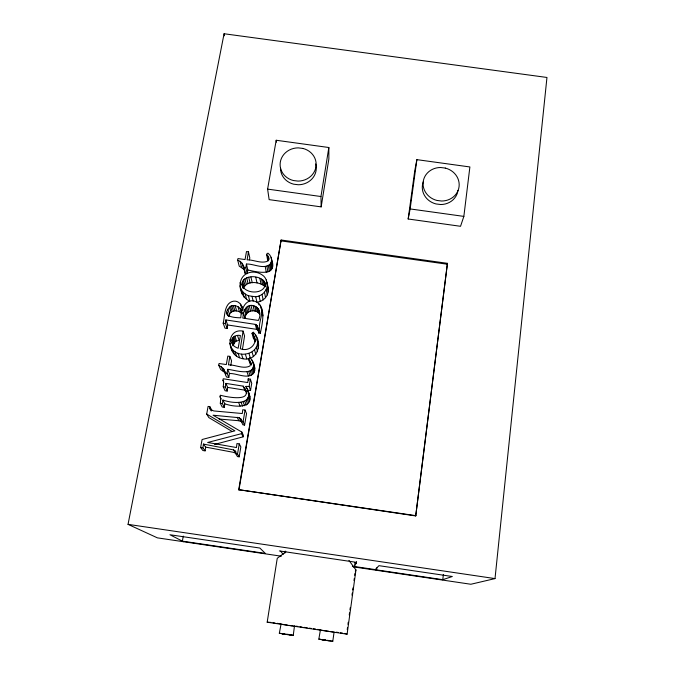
<?xml version="1.0" encoding="UTF-8"?>
<svg xmlns="http://www.w3.org/2000/svg" width="675" height="675" viewBox="0 0 675 675"><rect width="100%" height="100%" fill="white"/><g stroke="black" fill="none" stroke-linecap="round" stroke-linejoin="round"><path stroke-width="1.01" d="M231.913 342.672C230.538 337.551 235.929 334.378 240.41 335.517L238.165 348.249C235.499 347.33 232.478 345.701 231.913 342.672L232.959 345.777M253.184 362.197C256.517 377.561 234.537 369.959 227.694 369.318L229.449 373.57C236.68 372.895 249.48 380.717 254.365 371.95C255.715 366.972 253.572 361.201 249.868 357.75L248.493 358.94L250.779 362.897L250.012 365.977C243.43 369.427 235.372 364.652 228.437 364.854L229.837 356.375L227.821 356.088L226.311 364.551L219.054 363.513L218.742 365.226L220.649 369.546L225.146 372.743L223.315 368.483L218.742 365.226M241.962 306.855L242.46 310.466C243.186 305.117 247.742 299.801 253.564 300.898C267.216 304.358 262.305 323.755 260.314 333.214L258.643 332.977L257.437 326.548L257.015 325.477L255.31 324.371L225.863 319.925L225.425 323.511L227.197 328.489L224.977 328.177L223.172 323.19C225.062 316.162 223.914 302.738 233.744 301.143C238.975 300.527 242.46 305.674 242.958 310.348M258.643 332.977L258.668 331.484M250.518 390.445L251.741 383.273L250.374 379.181L248.189 378.869L247.767 382.565L223.231 378.776L222.969 380.253L223.703 382.134L223.248 386.783L225.087 390.749L227.188 391.053L225.382 387.087L225.88 383.392L243.194 386.142C255.53 402.798 227.374 397.136 220.295 395.229L220.033 396.723L220.759 398.621L220.303 403.304L222.202 407.008L224.311 407.312L224.775 403.793L222.927 400.039C234.638 404.241 256.373 404.764 245.936 386.378L249.126 386.471L250.518 390.445L247.379 390.361C257.639 408.426 236.301 407.936 224.775 403.793M248.392 295.751L255.707 296.789L256.956 302.181C262.465 301.649 267.308 297.38 268.203 291.87C266.785 285.938 268.177 278.454 261.959 274.784C257.099 271.477 250.341 271.038 245.379 274.379C236.056 280.918 239.988 297.211 249.767 301.16L248.392 295.751C244.164 294.064 240.663 290.419 240.013 285.803M268.203 291.87L268.287 288.622L267.233 283.011M241.523 291.372L241.574 289.735M214.582 444.42L243.11 436.843L243.371 435.299L241.836 432.076L213.064 415.201L239.288 417.741L241.321 419.673L241.346 421.419L242.882 424.82L244.595 425.073L246.544 413.648L245.076 410.062L242.764 409.725L242.274 413.53L213.832 410.948L210.364 409.548L209.815 406.654L208.086 406.409L206.702 414.062L208.837 417.589L232.132 431.46M267.663 260.314L266.6 254.273L267.933 253.142C271.215 255.521 272.776 260.28 270.413 263.815C264.153 270.11 253.8 263.537 246.417 264.068L247.818 269.966L247.219 273.611L245.084 273.308C244.156 268.194 243.624 262.035 237.693 260.187L237.988 258.567L245.05 259.554L246.485 251.539L248.442 251.817L249.801 257.901L249.48 259.875M245.084 273.308L243.447 265.258M252.028 333.307C260.288 341.558 250.096 352.772 240.308 348.713L243.084 331.113C226.209 327.957 226.53 353.43 239.608 357.775C256.576 364.677 264.676 342.942 253.268 332.26L252.028 333.307L253.353 338.124L255.378 341.457M247.818 269.966C257.85 272.287 278.041 277.012 271.561 259.251M229.449 373.57L228.817 377.418L226.623 377.097C224.556 374.448 225.509 370.98 223.315 368.483M230.656 346.402C236.647 360.796 262.305 353.784 256.846 337.812M241.945 284.479C242.671 273.628 262.727 274.717 265.275 283.964C264.566 294.958 244.282 294.233 241.945 284.479L242.933 288.2M261.427 307.783C263.36 316.322 256.922 324.869 260.314 333.214M241.355 310.753L240.798 317.798C231.947 317.731 220.674 315.875 230.445 306.281C235.482 303.944 241.937 307.64 242.097 313.343M353.202 566.84L470.855 584.255L495.011 578.593L546.961 77.465L224.075 33.75L128.039 524.357L157.402 537.857L281.357 556.208M442.775 579.682L452.301 576.509L378.953 565.667L375.148 569.675L442.775 579.682L443.382 574.442M227.197 328.489L227.627 324.962L225.863 319.925M463.852 216.397L469.884 166.953L416.88 159.646L414.762 170.783L408.164 218.995L460.544 226.294L463.852 216.397L410.138 208.929L408.164 218.995M415.716 515.936L447.441 263.334L281.121 240.005L238.714 489.696L415.716 515.936L447.441 263.334M224.311 407.312L222.446 403.616L222.927 400.039M227.188 391.053L227.677 387.416L225.88 383.392M376.549 569.886L376.819 567.835M410.138 208.929L416.88 159.646M206.702 414.062L234.908 430.852L202.087 439.518L200.627 447.559L202.888 450.529L205.124 450.858L202.905 447.896L203.428 444.083L233.626 449.921L235.769 451.845L235.786 453.71L237.44 456.578L239.153 456.823L240.848 446.926L239.262 443.897L236.942 443.559L236.469 447.533L207.681 442.488L241.566 433.645L241.836 432.076M205.124 450.858L205.639 447.103L203.428 444.083M355.008 562.427L354.442 566.519L356.459 562.334L279.366 550.935M356.273 563.659L356.552 561.608M347.237 629.564L347.524 627.48M347.954 624.35L348.241 622.266M349.245 614.967L349.54 612.875M349.971 609.753L350.257 607.66M351.979 595.148L352.274 593.063M352.704 589.933L352.991 587.849M353.995 580.551L354.282 578.467M354.721 575.336L355.008 573.252M285.871 551.812L277.248 558.301L267.182 622.207L347.102 634.171L355.953 569.962L348.967 560.436M328.421 640.693L332.792 641.242L334.091 632.036M243.54 312.989L242.797 318.085L258.356 320.448C265.292 307.53 247.253 298.029 243.54 312.989L245 318.136C245.143 310.584 255.631 308.273 259.63 314.018L258.424 308.812M323.182 639.9L318.836 639.149L320.389 630.011M288.731 634.736L293.262 635.318L294.469 626.079M284.723 634.154L279.332 633.226L281.07 624.08M284.909 553.095L285.23 551.062M242.477 349.211L244.561 335.973L243.084 331.113M321.165 206.879L328.868 158.92L328.843 147.513L276.202 140.257L267.604 189.11L269.139 199.631L321.165 206.879L320.946 196.526L328.843 147.513M228.817 377.418L227.053 373.224L227.694 369.318M247.219 273.611L245.81 267.773L246.417 264.068M248.442 251.817L247.118 259.85C253.884 259.656 261.681 264.195 268.118 260.93L268.852 258.027L266.6 254.273M230.782 365.47L231.55 360.83L229.837 356.375M238.95 490.033L281.121 240.005M239.153 456.823L237.532 453.971L239.262 443.897M244.595 425.073L243.084 421.673L245.076 410.062M249.126 386.471L250.374 379.181M183.279 536.093L182.36 541.139L265.317 553.416L259.867 548.049L169.965 534.752L183.49 541.721M237.482 335.441L239.051 340.234L235.406 341.491L233.609 344.545L231.938 339.829M255.707 296.789C261.301 296.241 266.237 291.921 267.148 286.318M229.002 316.297C229.762 310.019 237.988 309.344 241.65 313.445L240.14 308.23M264.203 281.154L265.3 286.791C259.85 281.618 246.603 280.058 243.532 288.377L242.055 282.766M355.295 571.168L355.953 569.962M267.182 622.207L270.886 622.392M330.86 640.988L330.337 640.938M318.836 639.149L320.929 639.36M279.332 633.226L280.429 633.319M294.646 626.13L293.591 626.02M219.139 419.04L238.823 420.727L242.215 421.951M282.757 633.665L281.062 633.487L282.428 633.774M289.853 634.888L291.524 635.057L290.132 634.77M333.172 631.943L330.615 631.597M322.152 639.571L323.241 639.714M281.593 633.462L283.88 633.808M267.604 189.11L320.946 196.526M292.435 625.868L289.229 625.413M281.247 240.924L447.154 264.203M243.641 267.469L245.81 267.773M283.078 633.656L285.154 633.994M287.44 634.559L289.541 634.897M322.372 639.546L324.489 639.892M327.156 640.516L329.299 640.853M223.172 323.19L225.425 323.511M257.411 328.067L259.107 328.312M224.817 372.904L227.053 373.224M223.248 386.783L225.382 387.087M244.544 387.678L246.021 391.627L244.688 390.125L227.677 387.416M220.303 403.304L222.446 403.616M241.346 421.419L243.084 421.673M200.627 447.559L202.905 447.896M235.786 453.71L237.532 453.971M238.714 489.696L415.935 515.666M128.039 524.357L495.011 578.593M352.384 566.207L375.233 569.59M328.927 631.353L321.072 630.138M324.051 639.782L325.848 640.052M287.828 634.652L282.538 633.85M323.975 640.077L327.603 640.617M272.962 622.704L275.037 623.017M277.113 623.32L280.226 623.793M295.793 626.122L297.869 626.434M299.945 626.746L302.02 627.05M304.104 627.362L307.218 627.826M309.293 628.138L311.369 628.45M313.445 628.763L315.52 629.075M317.596 629.387L320.709 629.851M336.277 632.18L338.352 632.492M340.428 632.804L342.503 633.108M344.579 633.42L347.102 634.171M287.415 625.143L280.749 624.054M286.512 634.188L288.36 634.433M325.797 640.313L322.287 639.807M327.181 640.288L329.307 640.592M287.845 634.39L289.086 634.593M328.43 640.491L329.51 640.668M257.015 325.477L258.255 330.421L256.584 329.332L227.627 324.962M321.275 639.579L322.102 639.723M291.398 634.93L293.262 635.318M205.639 447.103L233.263 452.292L236.722 453.6M331.855 641.022L332.792 641.242M244.898 271.139L243.624 269.182L239.228 266.144L237.693 260.187M280.682 551.129L283.188 554.479M209.756 408.308L211.317 411.016M233.626 449.921L235.313 452.849M209.815 406.654L211.899 410.307M235.06 450.681L235.887 452.14M253.361 364.458L254.5 366.559M220.033 396.723L221.172 399.009M241.566 433.645L243.11 436.843M237.212 417.26L238.823 420.727M239.288 417.741L240.857 421.208M222.969 380.253L223.703 381.881M256.753 339.601L258.086 342.562M241.321 419.673L242.089 421.386M240.663 418.5L241.827 421.09M221.214 366.652L223.079 370.938M224.868 371.714L225.948 374.245M238.537 402.376L240.114 406.088M261.529 310.483L262.583 313.006M241.043 402.351L242.587 406.072M243.135 402.013L244.637 405.734M244.797 401.355L246.274 405.084M246.122 400.343L247.573 404.089M247.177 398.993L248.602 402.764M243.194 386.142L244.688 390.125M247.953 397.313L249.37 401.11M245.548 389.526L246.645 392.462M246.097 391.466L246.822 393.407M248.468 395.297L249.877 399.127M229.778 343.111L232.352 351.025M248.569 393.078L249.969 396.942M232.436 349.27L234.107 353.835M245.936 386.378L246.51 387.973M247.193 388.437L249.539 394.639M229.922 339.584L230.597 341.483M234.976 351.599L236.604 356.13M232.301 338.58L233.963 343.322M238.039 353.27L239.608 357.775M232.909 337.551L234.562 342.309M233.769 336.724L235.406 341.491M248.189 378.869L248.754 380.506M226.842 313.445L227.416 315.149M226.969 312.044L228.42 316.347M234.866 336.108L236.486 340.883M246.991 371.773L248.417 375.983M241.473 354.173L242.983 358.67M227.855 309.285L229.576 314.491M248.721 371.469L250.121 375.688M229.382 307.1L231.086 312.339M250.197 370.913L251.564 375.14M245.396 354.324L246.839 358.813M230.445 306.281L232.124 311.529M251.412 370.094L252.762 374.33M231.744 305.775L233.407 311.032M248.493 358.94L249.885 363.361L250.982 364.567L249.607 360.172M250.374 361.538L251.471 365.04M250.779 362.897L251.319 364.643M252.357 369.014L253.69 373.267M233.297 305.581L234.925 310.837M253.049 367.673L254.365 371.95M248.991 353.607L250.374 358.104M235.086 305.699L236.689 310.956M253.479 366.069L254.787 370.373M253.564 364.188L254.872 368.525M252.028 360.053L253.091 363.572M237.929 306.56L239.482 311.799M252.07 352.105L253.403 356.628M267.621 286.318L268.287 288.622M240.899 309.378L241.903 312.846M241.498 312.356L241.996 314.077M241.355 305.353L242.603 309.741M240.511 304.062L241.515 307.581M254.551 349.928L255.842 354.485M244.603 309.639L246.046 314.837M245.43 308.289L246.856 313.512M253.42 335.121L254.72 339.913M256.298 347.136L257.555 351.743M254.424 337.466L255.454 341.272M254.939 339.964L255.454 341.854M240.899 288.968L242.392 294.477M240.123 282.496L240.629 284.361M242.646 291.752L244.114 297.228M246.451 307.159L247.86 312.398M253.268 332.26L253.792 334.192M257.276 343.904L258.517 348.562M247.708 306.29L249.1 311.529M257.42 340.934L258.652 345.634M255.488 334.8L255.994 336.724M245.211 294.064L246.637 299.498M249.227 305.75L250.594 311.006M242.587 281.095L244.055 286.732M243.532 279.728L244.983 285.382M255.31 324.371L256.584 329.332M256.272 324.776L257.521 329.729M240.106 261.537L241.599 267.469M251.007 305.547L252.34 310.804M244.89 278.648L246.316 284.318M253.049 305.691L254.348 310.947M242.156 263.275L243.624 269.182M246.67 277.864L248.062 283.551M254.779 306.079L256.053 311.335M252.104 296.688L253.201 301.185M248.729 277.332L250.087 283.027M256.255 306.737L257.504 311.977M257.47 307.64L258.694 312.871M259.082 310.171L259.478 311.892M250.931 277.062L252.256 282.757M258.66 303.176L259.065 304.94M261.832 310.694L262.98 315.866M260.348 305.218L261.132 308.728M259.065 296.03L260.255 301.43M255.766 277.273L257.006 282.968M262.035 294.46L263.183 299.894M259.841 278.277L261.014 283.956M264.465 292.25L265.57 297.717M261.546 279.062L262.693 284.723M272.531 265.216L271.181 257.361M263.031 280.032L264.153 285.677M264.946 282.471L265.68 286.208M266.195 289.474L267.266 294.975M266.33 279.897L267.393 285.55M265.199 266.414L266.288 272.278M224.075 33.75L224.446 35.8M266.887 266.136L267.941 272M268.321 265.613L269.35 271.477M267.697 255.437L268.557 260.457M268.448 256.736L268.962 259.732M269.494 264.836L270.506 270.717M270.413 263.815L271.409 269.713M271.08 262.541L272.059 268.456M271.485 261.031L272.464 266.962M276.202 140.257L276.413 142.18M315.681 163.949A17.879 16.495 -2 0 1 298.274 184.756L293.633 184.182A17.879 16.495 -2 0 1 280.53 168.151M457.962 190.443A17.955 16.588 10.9 0 1 440.691 204.525L436.025 203.951A17.955 16.588 10.9 0 1 423.326 181.837M302.915 148.432L298.274 147.867A18.023 16.613 -2 0 0 280.285 162.27A18.023 16.613 -2 0 0 293.321 180.52L298.004 181.094A18.023 16.613 -2 0 0 315.993 166.674A18.023 16.613 -2 0 0 302.915 148.432M445.289 168.075L440.623 167.501A18.107 16.715 10.8 0 0 423.157 182.039A18.107 16.715 10.8 0 0 436.919 200.441L441.636 201.023A18.107 16.715 10.8 0 0 459.093 186.469A18.107 16.715 10.8 0 0 445.289 168.075"/></g></svg>
